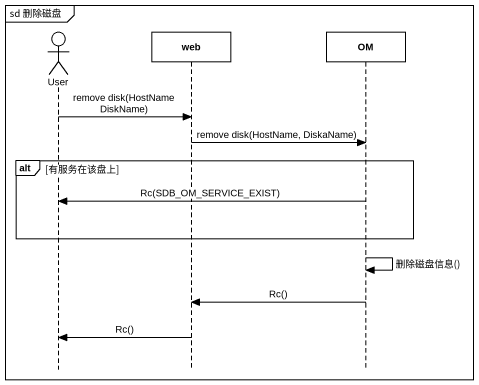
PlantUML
@startuml
mainframe sd 删除磁盘
hide footbox
actor User
participant web
participant OM

User -> web : remove disk(HostName DiskName)
web -> OM : remove disk(HostName, DiskaName)
alt 有服务在该盘上
  OM -> User : Rc(SDB_OM_SERVICE_EXIST)
end
OM -> OM : 删除磁盘信息()
OM -> web : Rc()
web -> User : Rc()
@enduml
